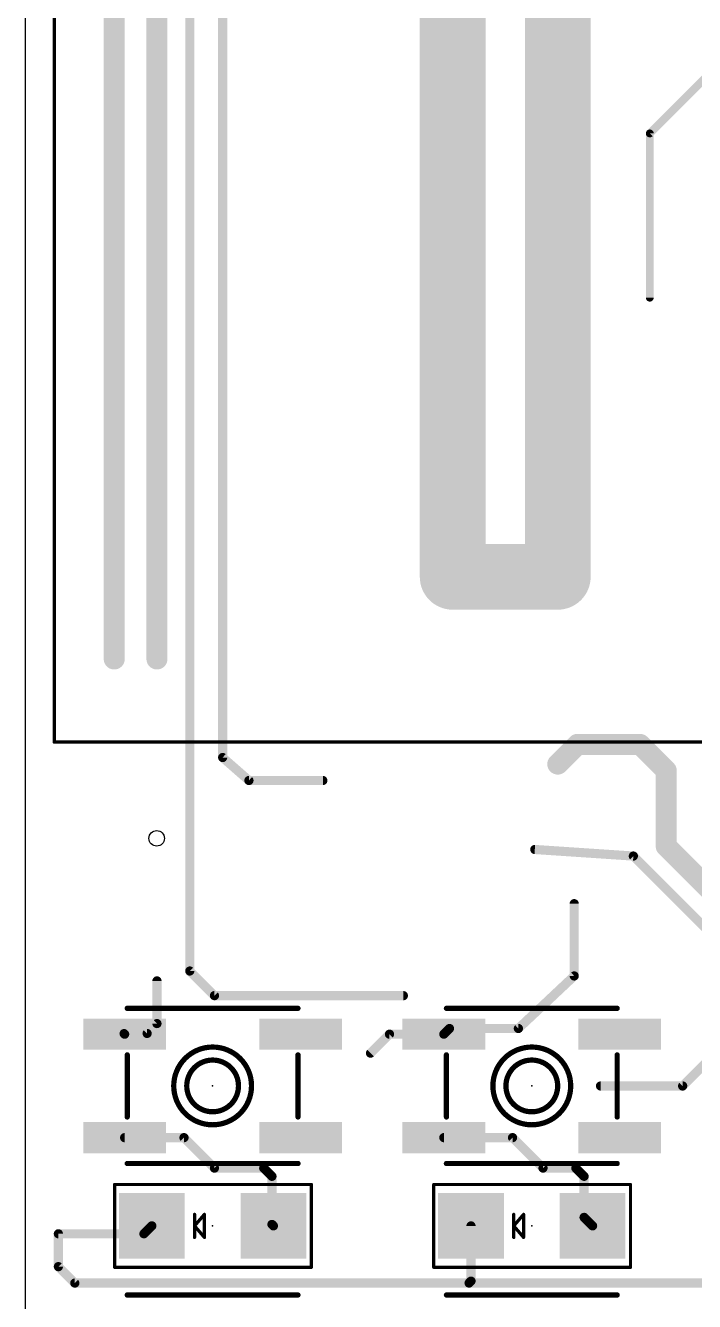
# Model space of a CAD drawing. Extents: x -38 to 38, y -89 to 89.
# Drawn here: x -38.1 to -12.24, y 11.35 to 60.69 of the extents above; entities that cross this region are included whole.
import ezdxf

# ---------------------------------------------------------------- set-up
doc = ezdxf.new("R2010")
doc.units = 0
for name, color, linetype in [('1', 22, 'CONTINUOUS'), ('20', 7, 'CONTINUOUS'), ('21', 253, 'CONTINUOUS'), ('23', 7, 'CONTINUOUS')]:
    doc.layers.add(name, color=color, linetype=linetype)

# ---------------------------------------------------------------- blocks, each defined once
blk = doc.blocks.new('RECT')
blk.add_solid([(-0.5, -0.5), (0.5, -0.5), (-0.5, 0.5), (0.5, 0.5)])

msp = doc.modelspace()

# ---------------------------------------------------------------- linework, layer by layer
at = {"layer": '1'}
for points, const_width in [([(-34.671, 80.645), (-34.671, 36.195)], 0.8128), ([(-33.02, 80.01), (-33.02, 36.195)], 0.8128), ([(-31.75, 24.13), (-31.75, 80.01)], 0.3556), ([(-30.48, 32.385), (-30.48, 79.375)], 0.3556), ([(-13.97, 56.515), (-11.43, 59.055)], 0.3048), ([(-13.97, 50.165), (-13.97, 56.515)], 0.3048), ([(-17.526, 32.131), (-16.764, 32.893)], 0.8128), ([(-16.764, 32.893), (-14.351, 32.893)], 0.8128), ([(-14.351, 32.893), (-13.335, 31.877)], 0.8128), ([(-29.464, 31.496), (-30.48, 32.385)], 0.3556), ([(-13.335, 31.877), (-13.335, 28.956)], 0.8128), ([(-26.6065, 31.496), (-29.464, 31.496)], 0.3556), ([(-13.335, 28.956), (-11.557, 27.178)], 0.8128), ([(-18.415, 28.829), (-14.605, 28.575)], 0.3556), ([(-14.605, 28.575), (-11.43, 25.4)], 0.3556), ([(-16.891, 26.7335), (-16.891, 23.9395)], 0.3556), ([(-30.7975, 23.1775), (-31.75, 24.13)], 0.3556), ([(-33.02, 23.749), (-33.02, 22.098)], 0.3556), ([(-16.891, 23.9395), (-19.05, 21.9075)], 0.3556), ([(-23.495, 23.1775), (-30.7975, 23.1775)], 0.3556), ([(-33.02, 22.098), (-33.401, 21.717)], 0.3556), ([(-33.401, 21.717), (-34.29, 21.7096)], 0.3556), ([(-34.29, 21.7096), (-34.2679, 21.6875)], 0.3556), ([(-24.0325, 21.6875), (-24.765, 20.955)], 0.3556), ([(-21.9308, 21.6875), (-24.0325, 21.6875)], 0.3556), ([(-21.7108, 21.9075), (-21.9308, 21.6875)], 0.3556), ([(-19.05, 21.9075), (-21.7108, 21.9075)], 0.3556), ([(-10.6975, 21.6875), (-12.7, 19.685)], 0.3556), ([(-12.7, 19.685), (-15.875, 19.685)], 0.3556), ([(-34.2679, 17.6875), (-31.975, 17.6875)], 0.3556), ([(-31.975, 17.6875), (-30.7975, 16.51)], 0.3556), ([(-21.9308, 17.6875), (-19.275, 17.6875)], 0.3556), ([(-19.275, 17.6875), (-18.0975, 16.51)], 0.3556), ([(-30.7975, 16.51), (-28.8925, 16.51)], 0.3556), ([(-28.8925, 16.51), (-28.575, 16.1925)], 0.3556), ([(-28.575, 16.1925), (-28.575, 14.3321)], 0.3556), ([(-18.0975, 16.51), (-16.8275, 16.51)], 0.3556), ([(-16.8275, 16.51), (-16.51, 16.1925)], 0.3556), ([(-16.51, 16.1925), (-16.51, 14.6042)], 0.3556), ([(-33.5229, 13.97), (-33.2174, 14.2755)], 0.3556), ([(-28.575, 14.3321), (-28.5184, 14.2755)], 0.3556), ([(-20.8803, 14.2755), (-20.8803, 12.1397)], 0.3556), ([(-16.51, 14.6042), (-16.1813, 14.2755)], 0.3556), ([(-36.83, 13.97), (-33.5229, 13.97)], 0.3556), ([(-36.83, 12.7), (-36.83, 13.97)], 0.3556), ([(-36.195, 12.065), (-36.83, 12.7)], 0.3556), ([(-20.955, 12.065), (-36.195, 12.065)], 0.3556), ([(-20.8803, 12.1397), (-20.955, 12.065)], 0.3556), ([(-8.255, 12.065), (-20.955, 12.065)], 0.3556)]:
    msp.add_lwpolyline(points, dxfattribs=dict(at, const_width=const_width))
for points, const_width in [([(-13.8938, 56.515, 1), (-14.0462, 56.515)], 0.1524), ([(-14.0239, 56.5689, 1), (-13.9161, 56.4611)], 0.1524), ([(-14.0462, 50.165, 1), (-13.8938, 50.165)], 0.1524), ([(-34.8742, 36.195, 1), (-34.4678, 36.195)], 0.4064), ([(-33.2232, 36.195, 1), (-32.8168, 36.195)], 0.4064), ([(-16.764, 33.0962, 1), (-16.764, 32.6898)], 0.4064), ([(-16.6203, 32.7493, 1), (-16.9077, 33.0367)], 0.4064), ([(-14.2073, 33.0367, 1), (-14.4947, 32.7493)], 0.4064), ([(-14.351, 32.6898, 1), (-14.351, 33.0962)], 0.4064), ([(-30.4215, 32.4519, 1), (-30.5385, 32.3181)], 0.1778), ([(-30.5689, 32.385, 1), (-30.3911, 32.385)], 0.1778), ([(-17.6697, 32.2747, 1), (-17.3823, 31.9873)], 0.4064), ([(-13.1318, 31.877, 1), (-13.5382, 31.877)], 0.4064), ([(-13.4787, 31.7333, 1), (-13.1913, 32.0207)], 0.4064), ([(-29.464, 31.5849, 1), (-29.464, 31.4071)], 0.1778), ([(-29.5225, 31.4291, 1), (-29.4055, 31.5629)], 0.1778), ([(-26.6065, 31.4071, 1), (-26.6065, 31.5849)], 0.1778), ([(-13.1913, 29.0997, 1), (-13.4787, 28.8123)], 0.4064), ([(-13.5382, 28.956, 1), (-13.1318, 28.956)], 0.4064), ([(-18.4091, 28.9177, 1), (-18.4209, 28.7403)], 0.1778), ([(-14.5421, 28.6379, 1), (-14.6679, 28.5121)], 0.1778), ([(-14.6109, 28.4863, 1), (-14.5991, 28.6637)], 0.1778), ([(-16.8021, 26.7335, 1), (-16.9799, 26.7335)], 0.1778), ([(-31.6871, 24.1929, 1), (-31.8129, 24.0671)], 0.1778), ([(-31.8389, 24.13, 1), (-31.6611, 24.13)], 0.1778), ([(-32.9311, 23.749, 1), (-33.1089, 23.749)], 0.1778), ([(-16.9799, 23.9395, 1), (-16.8021, 23.9395)], 0.1778), ([(-16.8301, 23.8748, 1), (-16.9519, 24.0042)], 0.1778), ([(-30.7975, 23.2664, 1), (-30.7975, 23.0886)], 0.1778), ([(-30.8604, 23.1146, 1), (-30.7346, 23.2404)], 0.1778), ([(-23.495, 23.0886, 1), (-23.495, 23.2664)], 0.1778), ([(-32.9571, 22.0351, 1), (-33.0829, 22.1609)], 0.1778), ([(-34.2271, 21.7725, 1), (-34.3529, 21.6467)], 0.1778), ([(-34.2907, 21.7985, 1), (-34.2893, 21.6207)], 0.1778), ([(-34.3308, 21.6247, 1), (-34.2051, 21.7504)], 0.1778), ([(-33.4639, 21.7799, 1), (-33.3381, 21.6541)], 0.1778), ([(-33.4003, 21.6281, 1), (-33.4017, 21.8059)], 0.1778), ([(-33.1089, 22.098, 1), (-32.9311, 22.098)], 0.1778), ([(-24.0325, 21.7764, 1), (-24.0325, 21.5986)], 0.1778), ([(-23.9696, 21.6247, 1), (-24.0953, 21.7504)], 0.1778), ([(-21.9936, 21.7504, 1), (-21.8679, 21.6247)], 0.1778), ([(-21.9308, 21.5986, 1), (-21.9308, 21.7764)], 0.1778), ([(-21.7108, 21.9964, 1), (-21.7108, 21.8186)], 0.1778), ([(-21.6479, 21.8446, 1), (-21.7737, 21.9704)], 0.1778), ([(-19.1109, 21.9722, 1), (-18.9891, 21.8428)], 0.1778), ([(-19.05, 21.8186, 1), (-19.05, 21.9964)], 0.1778), ([(-24.8279, 21.0179, 1), (-24.7021, 20.8921)], 0.1778), ([(-15.875, 19.7739, 1), (-15.875, 19.5961)], 0.1778), ([(-12.7629, 19.7479, 1), (-12.6371, 19.6221)], 0.1778), ([(-12.7, 19.5961, 1), (-12.7, 19.7739)], 0.1778), ([(-34.2679, 17.7764, 1), (-34.2679, 17.5986)], 0.1778), ([(-31.9122, 17.7504, 1), (-32.0379, 17.6247)], 0.1778), ([(-31.975, 17.5986, 1), (-31.975, 17.7764)], 0.1778), ([(-21.9308, 17.7764, 1), (-21.9308, 17.5986)], 0.1778), ([(-19.2122, 17.7504, 1), (-19.3379, 17.6247)], 0.1778), ([(-19.275, 17.5986, 1), (-19.275, 17.7764)], 0.1778), ([(-30.7975, 16.5989, 1), (-30.7975, 16.4211)], 0.1778), ([(-30.8604, 16.4471, 1), (-30.7346, 16.5729)], 0.1778), ([(-28.8296, 16.5729, 1), (-28.9554, 16.4471)], 0.1778), ([(-28.8925, 16.4211, 1), (-28.8925, 16.5989)], 0.1778), ([(-28.4861, 16.1925, 1), (-28.6639, 16.1925)], 0.1778), ([(-28.6379, 16.1296, 1), (-28.5121, 16.2554)], 0.1778), ([(-18.0975, 16.5989, 1), (-18.0975, 16.4211)], 0.1778), ([(-18.1604, 16.4471, 1), (-18.0346, 16.5729)], 0.1778), ([(-16.7646, 16.5729, 1), (-16.8904, 16.4471)], 0.1778), ([(-16.8275, 16.4211, 1), (-16.8275, 16.5989)], 0.1778), ([(-16.4211, 16.1925, 1), (-16.5989, 16.1925)], 0.1778), ([(-16.5729, 16.1296, 1), (-16.4471, 16.2554)], 0.1778), ([(-33.1546, 14.2127, 1), (-33.2803, 14.3384)], 0.1778), ([(-28.5121, 14.395, 1), (-28.6379, 14.2692)], 0.1778), ([(-28.6639, 14.3321, 1), (-28.4861, 14.3321)], 0.1778), ([(-28.5813, 14.2127, 1), (-28.4556, 14.3384)], 0.1778), ([(-20.7914, 14.2755, 1), (-20.9692, 14.2755)], 0.1778), ([(-16.4471, 14.6671, 1), (-16.5729, 14.5414)], 0.1778), ([(-16.5989, 14.6042, 1), (-16.4211, 14.6042)], 0.1778), ([(-16.2441, 14.2127, 1), (-16.1184, 14.3384)], 0.1778), ([(-36.83, 14.0589, 1), (-36.83, 13.8811)], 0.1778), ([(-36.7411, 13.97, 1), (-36.9189, 13.97)], 0.1778), ([(-33.5858, 14.0329, 1), (-33.4601, 13.9071)], 0.1778), ([(-33.5229, 13.8811, 1), (-33.5229, 14.0589)], 0.1778), ([(-36.7671, 12.7629, 1), (-36.8929, 12.6371)], 0.1778), ([(-36.9189, 12.7, 1), (-36.7411, 12.7)], 0.1778), ([(-36.195, 12.1539, 1), (-36.195, 11.9761)], 0.1778), ([(-36.2579, 12.0021, 1), (-36.1321, 12.1279)], 0.1778), ([(-21.0179, 12.1279, 1), (-20.8921, 12.0021)], 0.1778), ([(-20.955, 12.1539, 1), (-20.955, 11.9761)], 0.1778), ([(-20.9692, 12.1397, 1), (-20.7914, 12.1397)], 0.1778), ([(-20.955, 11.9761, 1), (-20.955, 12.1539)], 0.1778), ([(-20.8174, 12.0769, 1), (-20.9431, 12.2026)], 0.1778)]:
    msp.add_lwpolyline(points, format="xyb", dxfattribs=dict(at, const_width=const_width))
at = {"layer": '20'}
msp.add_line((-38.1, -88.9), (-38.1, 88.9), dxfattribs=at)
at = {"layer": '20', "const_width": 2.54}
for points in [[(-21.59, 39.37), (-21.59, 79.502)], [(-17.526, 79.502), (-17.526, 39.37)], [(-17.526, 39.37), (-21.59, 39.37)]]:
    msp.add_lwpolyline(points, dxfattribs=at)
at = {"layer": '20', "const_width": 1.27}
for points in [[(-21.59, 40.005, 1), (-21.59, 38.735)], [(-17.526, 38.735, 1), (-17.526, 40.005)], [(-22.225, 39.37, 1), (-20.955, 39.37)], [(-18.161, 39.37, 1), (-16.891, 39.37)]]:
    msp.add_lwpolyline(points, format="xyb", dxfattribs=at)
at = {"layer": '20'}
msp.add_circle((-33.03, 29.26), 0.3, dxfattribs=at)
at = {"layer": '21'}
for points, const_width in [([(-36.9918, 32.9815), (-36.9918, 83.1815)], 0.127), ([(32.4082, 32.9815), (-36.9918, 32.9815)], 0.127), ([(-34.1679, 22.6875), (-27.5679, 22.6875)], 0.2032), ([(-21.8308, 22.6875), (-15.2308, 22.6875)], 0.2032), ([(-34.1679, 18.4875), (-34.1679, 20.8875)], 0.2032), ([(-27.5679, 20.8875), (-27.5679, 18.4875)], 0.2032), ([(-21.8308, 18.4875), (-21.8308, 20.8875)], 0.2032), ([(-15.2308, 20.8875), (-15.2308, 18.4875)], 0.2032), ([(-27.5679, 16.6875), (-34.1679, 16.6875)], 0.2032), ([(-15.2308, 16.6875), (-21.8308, 16.6875)], 0.2032), ([(-34.6569, 13.1295), (-34.6569, 15.8755)], 0.127), ([(-34.6569, 15.8755), (-27.0519, 15.8755)], 0.127), ([(-27.0519, 15.8755), (-27.0519, 15.6695)], 0.127), ([(-22.3198, 13.1295), (-22.3198, 15.8755)], 0.127), ([(-22.3198, 15.8755), (-14.7148, 15.8755)], 0.127), ([(-14.7148, 15.8755), (-14.7148, 15.6695)], 0.127), ([(-27.0519, 15.6695), (-27.0519, 15.612)], 0.127), ([(-27.0519, 15.6695), (-27.0519, 12.6755)], 0.127), ([(-14.7148, 15.6695), (-14.7148, 15.612)], 0.127), ([(-14.7148, 15.6695), (-14.7148, 12.6755)], 0.127), ([(-31.1854, 14.72), (-31.5664, 14.2755)], 0.127), ([(-31.5664, 13.831), (-31.5664, 14.72)], 0.127), ([(-31.5664, 14.2755), (-31.1854, 13.831)], 0.127), ([(-31.1854, 13.831), (-31.1854, 14.72)], 0.127), ([(-18.8483, 14.72), (-19.2293, 14.2755)], 0.127), ([(-19.2293, 13.831), (-19.2293, 14.72)], 0.127), ([(-19.2293, 14.2755), (-18.8483, 13.831)], 0.127), ([(-18.8483, 13.831), (-18.8483, 14.72)], 0.127), ([(-34.6569, 12.8815), (-34.6569, 13.1295)], 0.127), ([(-34.6569, 12.6755), (-34.6569, 13.1295)], 0.127), ([(-22.3198, 12.8815), (-22.3198, 13.1295)], 0.127), ([(-22.3198, 12.6755), (-22.3198, 13.1295)], 0.127), ([(-27.0519, 12.6755), (-34.6569, 12.6755)], 0.127), ([(-14.7148, 12.6755), (-22.3198, 12.6755)], 0.127), ([(-34.1679, 11.6039), (-27.5679, 11.6039)], 0.2032), ([(-21.8308, 11.6039), (-15.2308, 11.6039)], 0.2032)]:
    msp.add_lwpolyline(points, dxfattribs=dict(at, const_width=const_width))
for points, const_width in [([(-36.9918, 33.0133, 1), (-36.9918, 32.9498)], 0.0635), ([(-37.0235, 32.9815, 1), (-36.96, 32.9815)], 0.0635), ([(-34.1679, 22.7383, 1), (-34.1679, 22.6367)], 0.1016), ([(-27.5679, 22.6367, 1), (-27.5679, 22.7383)], 0.1016), ([(-21.8308, 22.7383, 1), (-21.8308, 22.6367)], 0.1016), ([(-15.2308, 22.6367, 1), (-15.2308, 22.7383)], 0.1016), ([(-30.8679, 18.1842, 1), (-30.8679, 21.1908, 1), (-30.8679, 18.1842)], 0.2032), ([(-18.5308, 18.1842, 1), (-18.5308, 21.1908, 1), (-18.5308, 18.1842)], 0.2032), ([(-34.1171, 20.8875, 1), (-34.2187, 20.8875)], 0.1016), ([(-30.8679, 18.6875, 1), (-30.8679, 20.6875, 1), (-30.8679, 18.6875)], 0.2032), ([(-27.5171, 20.8875, 1), (-27.6187, 20.8875)], 0.1016), ([(-21.78, 20.8875, 1), (-21.8816, 20.8875)], 0.1016), ([(-18.5308, 18.6875, 1), (-18.5308, 20.6875, 1), (-18.5308, 18.6875)], 0.2032), ([(-15.18, 20.8875, 1), (-15.2816, 20.8875)], 0.1016), ([(-34.2187, 18.4875, 1), (-34.1171, 18.4875)], 0.1016), ([(-27.6187, 18.4875, 1), (-27.5171, 18.4875)], 0.1016), ([(-21.8816, 18.4875, 1), (-21.78, 18.4875)], 0.1016), ([(-15.2816, 18.4875, 1), (-15.18, 18.4875)], 0.1016), ([(-34.1679, 16.7383, 1), (-34.1679, 16.6367)], 0.1016), ([(-27.5679, 16.6367, 1), (-27.5679, 16.7383)], 0.1016), ([(-21.8308, 16.7383, 1), (-21.8308, 16.6367)], 0.1016), ([(-15.2308, 16.6367, 1), (-15.2308, 16.7383)], 0.1016), ([(-34.6252, 15.8755, 1), (-34.6887, 15.8755)], 0.0635), ([(-34.6569, 15.9073, 1), (-34.6569, 15.8438)], 0.0635), ([(-27.0202, 15.8755, 1), (-27.0837, 15.8755)], 0.0635), ([(-27.0519, 15.8438, 1), (-27.0519, 15.9073)], 0.0635), ([(-22.288, 15.8755, 1), (-22.3515, 15.8755)], 0.0635), ([(-22.3198, 15.9073, 1), (-22.3198, 15.8438)], 0.0635), ([(-14.683, 15.8755, 1), (-14.7465, 15.8755)], 0.0635), ([(-14.7148, 15.8438, 1), (-14.7148, 15.9073)], 0.0635), ([(-27.0202, 15.6695, 1), (-27.0837, 15.6695)], 0.0635), ([(-27.0202, 15.6695, 1), (-27.0837, 15.6695)], 0.0635), ([(-27.0837, 15.6695, 1), (-27.0202, 15.6695)], 0.0635), ([(-27.0837, 15.612, 1), (-27.0202, 15.612)], 0.0635), ([(-14.683, 15.6695, 1), (-14.7465, 15.6695)], 0.0635), ([(-14.683, 15.6695, 1), (-14.7465, 15.6695)], 0.0635), ([(-14.7465, 15.6695, 1), (-14.683, 15.6695)], 0.0635), ([(-14.7465, 15.612, 1), (-14.683, 15.612)], 0.0635), ([(-31.5347, 14.72, 1), (-31.5982, 14.72)], 0.0635), ([(-31.5423, 14.2962, 1), (-31.5905, 14.2549)], 0.0635), ([(-31.5905, 14.2962, 1), (-31.5423, 14.2549)], 0.0635), ([(-31.1537, 14.72, 1), (-31.2172, 14.72)], 0.0635), ([(-31.1613, 14.6994, 1), (-31.2095, 14.7407)], 0.0635), ([(-19.2052, 14.2962, 1), (-19.2534, 14.2549)], 0.0635), ([(-19.2534, 14.2962, 1), (-19.2052, 14.2549)], 0.0635), ([(-19.1975, 14.72, 1), (-19.261, 14.72)], 0.0635), ([(-18.8165, 14.72, 1), (-18.88, 14.72)], 0.0635), ([(-18.8242, 14.6994, 1), (-18.8724, 14.7407)], 0.0635), ([(-31.5982, 13.831, 1), (-31.5347, 13.831)], 0.0635), ([(-31.2172, 13.831, 1), (-31.1537, 13.831)], 0.0635), ([(-31.2095, 13.8104, 1), (-31.1613, 13.8517)], 0.0635), ([(-19.261, 13.831, 1), (-19.1975, 13.831)], 0.0635), ([(-18.88, 13.831, 1), (-18.8165, 13.831)], 0.0635), ([(-18.8724, 13.8104, 1), (-18.8242, 13.8517)], 0.0635), ([(-34.6252, 13.1295, 1), (-34.6887, 13.1295)], 0.0635), ([(-34.6252, 13.1295, 1), (-34.6887, 13.1295)], 0.0635), ([(-34.6887, 13.1295, 1), (-34.6252, 13.1295)], 0.0635), ([(-34.6887, 12.8815, 1), (-34.6252, 12.8815)], 0.0635), ([(-22.288, 13.1295, 1), (-22.3515, 13.1295)], 0.0635), ([(-22.288, 13.1295, 1), (-22.3515, 13.1295)], 0.0635), ([(-22.3515, 13.1295, 1), (-22.288, 13.1295)], 0.0635), ([(-22.3515, 12.8815, 1), (-22.288, 12.8815)], 0.0635), ([(-34.6569, 12.7073, 1), (-34.6569, 12.6438)], 0.0635), ([(-34.6887, 12.6755, 1), (-34.6252, 12.6755)], 0.0635), ([(-27.0837, 12.6755, 1), (-27.0202, 12.6755)], 0.0635), ([(-27.0519, 12.6438, 1), (-27.0519, 12.7073)], 0.0635), ([(-22.3198, 12.7073, 1), (-22.3198, 12.6438)], 0.0635), ([(-22.3515, 12.6755, 1), (-22.288, 12.6755)], 0.0635), ([(-14.7465, 12.6755, 1), (-14.683, 12.6755)], 0.0635), ([(-14.7148, 12.6438, 1), (-14.7148, 12.7073)], 0.0635), ([(-34.1679, 11.6547, 1), (-34.1679, 11.5531)], 0.1016), ([(-27.5679, 11.5531, 1), (-27.5679, 11.6547)], 0.1016), ([(-21.8308, 11.6547, 1), (-21.8308, 11.5531)], 0.1016), ([(-15.2308, 11.5531, 1), (-15.2308, 11.6547)], 0.1016)]:
    msp.add_lwpolyline(points, format="xyb", dxfattribs=dict(at, const_width=const_width))
at = {"layer": '23'}
for p in [(-30.8679, 19.6875), (-18.5308, 19.6875), (-30.8679, 14.2755), (-18.5308, 14.2755)]:
    msp.add_point(p, dxfattribs=at)

# ---------------------------------------------------------------- block references
at = {"layer": '1'}
for p, xscale, yscale in [((-34.2679, 21.6875), 3.2, 1.2), ((-27.4679, 21.6875), 3.2, 1.2), ((-21.9308, 21.6875), 3.2, 1.2), ((-15.1308, 21.6875), 3.2, 1.2), ((-34.2679, 17.6875), 3.2, 1.2), ((-27.4679, 17.6875), 3.2, 1.2), ((-21.9308, 17.6875), 3.2, 1.2), ((-15.1308, 17.6875), 3.2, 1.2), ((-33.2174, 14.2755), 2.54, 2.54), ((-20.8803, 14.2755), 2.54, 2.54)]:
    msp.add_blockref('RECT', p, dxfattribs=dict(at, xscale=xscale, yscale=yscale))
at = {"layer": '1', "xscale": 2.54, "yscale": 2.54, "rotation": 180}
for p in [(-28.5184, 14.2755), (-16.1813, 14.2755)]:
    msp.add_blockref('RECT', p, dxfattribs=at)

doc.saveas('drawing.dxf')
